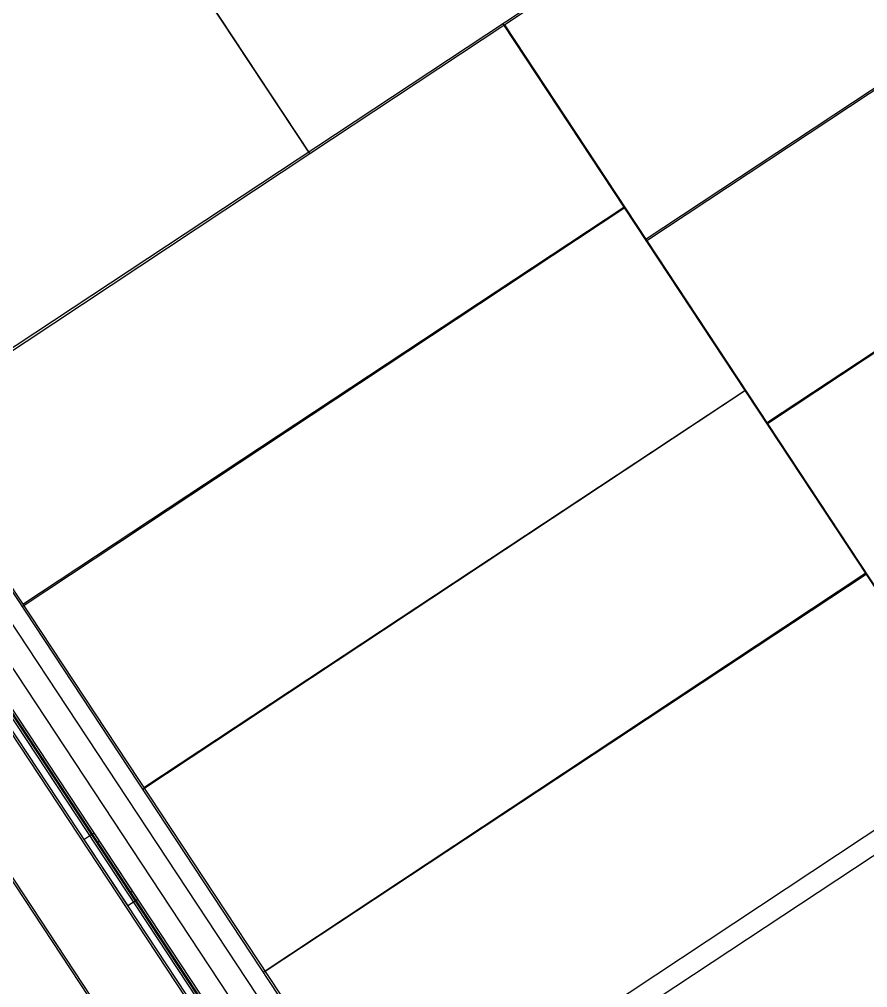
# Model space of a CAD drawing. Header units: metres. Extents: x 302064 to 305578, y 6265466 to 6271990.
# Drawn here: x 302987.43 to 303030.07, y 6265538.35 to 6265587.01 of the extents above; entities that cross this region are included whole.
import ezdxf

# ---------------------------------------------------------------- set-up
doc = ezdxf.new("R2010")
doc.units = ezdxf.units.M
doc.layers.get('0').update_dxf_attribs({"color": 6})
for name, color, linetype in [('BDY', 252, 'Continuous'), ('DEVELOP', 2, 'Continuous'), ('ROAD_KERB', 253, 'Continuous'), ('ROAD_KERB-BACK', 8, 'Continuous'), ('ROAD_KERB-LIP', 8, 'Continuous'), ('XR01255_CC_DES$0$FOOTPATH', 252, 'Continuous'), ('XR01255_CC_DES$0$ROAD_CONTROL', 252, 'Continuous'), ('XR01255_CC_DES$0$ROAD_KERB', 252, 'Continuous'), ('XR01255_CC_DES$0$ROAD_KERB-BACK', 252, 'Continuous'), ('XR01255_CC_DES$0$ROAD_KERB-LIP', 252, 'Continuous'), ('XR01255_CC_LOT_LAYOUT$0$ST1_BDY', 252, 'Continuous'), ('XR01255_CC_LOT_LAYOUT$0$ST1_LOTS', 252, 'Continuous')]:
    doc.layers.add(name, color=color, linetype=linetype)

# ---------------------------------------------------------------- blocks, each defined once
blk = doc.blocks.new('A$C6F1F0823')
at = {"layer": 'BDY'}
for p, q in [((82.721, 118.077), (22.306, 78.181)), ((30.979, 109.506), (42.75, 91.681)), ((89.885, 107.229), (59.677, 87.281)), ((52.514, 98.129), (101.23, 24.356)), ((95.974, 98.008), (65.766, 78.06)), ((10.552, 95.979), (71.022, 4.408)), ((3.882, 91.562), (64.346, 0)), ((58.603, 88.908), (28.395, 68.96)), ((64.692, 79.687), (34.484, 59.739)), ((70.781, 70.466), (40.573, 50.518)), ((77.394, 60.452), (47.186, 40.504))]:
    blk.add_line(p, q, dxfattribs=at)
at = {"layer": 'ROAD_KERB'}
blk.add_line((15.803, 81.676), (67.828, 2.893), dxfattribs=at)
blk.add_lwpolyline([(31.839, 57.393), (34.043, 54.055)], dxfattribs=at)
blk.add_lwpolyline([(31.839, 57.393), (34.043, 54.055)], dxfattribs=at)
blk.add_lwpolyline([(31.839, 57.393), (34.043, 54.055)], dxfattribs=at)
blk.add_lwpolyline([(31.839, 57.393), (34.043, 54.055)], dxfattribs=at)
blk.add_lwpolyline([(31.839, 57.393), (34.043, 54.055)], dxfattribs=at)
blk.add_lwpolyline([(31.839, 57.393), (34.043, 54.055)], dxfattribs=at)
blk.add_lwpolyline([(31.839, 57.393), (34.043, 54.055)], dxfattribs=at)
blk.add_lwpolyline([(31.839, 57.393), (34.043, 54.055)], dxfattribs=at)
blk.add_lwpolyline([(31.839, 57.393), (34.043, 54.055)], dxfattribs=at)
blk.add_lwpolyline([(31.839, 57.393), (34.043, 54.055)], dxfattribs=at)
blk.add_lwpolyline([(31.839, 57.393), (34.043, 54.055)], dxfattribs=at)
blk.add_lwpolyline([(31.839, 57.393), (34.043, 54.055)], dxfattribs=at)
blk.add_lwpolyline([(31.839, 57.393), (34.043, 54.055)], dxfattribs=at)
blk.add_lwpolyline([(31.839, 57.393), (34.043, 54.055)], dxfattribs=at)
blk.add_lwpolyline([(31.839, 57.393), (34.043, 54.055)], dxfattribs=at)
blk.add_lwpolyline([(31.839, 57.393), (34.043, 54.055)], dxfattribs=at)
blk.add_lwpolyline([(31.839, 57.393), (34.043, 54.055)], dxfattribs=at)
blk.add_lwpolyline([(31.839, 57.393), (34.043, 54.055)], dxfattribs=at)
blk.add_lwpolyline([(31.839, 57.393), (34.043, 54.055)], dxfattribs=at)
blk.add_lwpolyline([(31.839, 57.393), (34.043, 54.055)], dxfattribs=at)
blk.add_lwpolyline([(31.839, 57.393), (34.043, 54.055)], dxfattribs=at)
blk.add_lwpolyline([(31.839, 57.393), (34.043, 54.055)], dxfattribs=at)
blk.add_lwpolyline([(31.839, 57.393), (34.043, 54.055)], dxfattribs=at)
blk.add_lwpolyline([(31.839, 57.393), (34.043, 54.055)], dxfattribs=at)
blk.add_lwpolyline([(31.839, 57.393), (34.043, 54.055)], dxfattribs=at)
blk.add_lwpolyline([(31.839, 57.393), (34.043, 54.055)], dxfattribs=at)
blk.add_lwpolyline([(31.839, 57.393), (34.043, 54.055)], dxfattribs=at)
blk.add_lwpolyline([(31.839, 57.393), (34.043, 54.055)], dxfattribs=at)
blk.add_lwpolyline([(31.839, 57.393), (34.043, 54.055)], dxfattribs=at)
blk.add_lwpolyline([(31.839, 57.393), (34.043, 54.055)], dxfattribs=at)
blk.add_lwpolyline([(31.839, 57.393), (34.043, 54.055)], dxfattribs=at)
blk.add_lwpolyline([(31.839, 57.393), (34.043, 54.055)], dxfattribs=at)
blk.add_lwpolyline([(31.839, 57.393), (34.043, 54.055)], dxfattribs=at)
blk.add_lwpolyline([(31.839, 57.393), (34.043, 54.055)], dxfattribs=at)
blk.add_lwpolyline([(31.839, 57.393), (34.043, 54.055)], dxfattribs=at)
blk.add_lwpolyline([(31.839, 57.393), (34.043, 54.055)], dxfattribs=at)
blk.add_lwpolyline([(31.839, 57.393), (34.043, 54.055)], dxfattribs=at)
blk.add_lwpolyline([(31.839, 57.393), (34.043, 54.055)], dxfattribs=at)
blk.add_lwpolyline([(31.839, 57.393), (34.043, 54.055)], dxfattribs=at)
blk.add_lwpolyline([(31.839, 57.393), (34.043, 54.055)], dxfattribs=at)
blk.add_lwpolyline([(31.839, 57.393), (34.043, 54.055)], dxfattribs=at)
blk.add_lwpolyline([(31.839, 57.393), (34.043, 54.055)], dxfattribs=at)
blk.add_lwpolyline([(31.839, 57.393), (34.043, 54.055)], dxfattribs=at)
blk.add_lwpolyline([(31.839, 57.393), (34.043, 54.055)], dxfattribs=at)
blk.add_lwpolyline([(31.839, 57.393), (34.043, 54.055)], dxfattribs=at)
blk.add_lwpolyline([(31.839, 57.393), (34.043, 54.055)], dxfattribs=at)
blk.add_lwpolyline([(31.839, 57.393), (34.043, 54.055)], dxfattribs=at)
blk.add_lwpolyline([(31.839, 57.393), (34.043, 54.055)], dxfattribs=at)
blk.add_lwpolyline([(31.839, 57.393), (34.043, 54.055)], dxfattribs=at)
blk.add_lwpolyline([(31.839, 57.393), (34.043, 54.055)], dxfattribs=at)
at = {"layer": 'ROAD_KERB-BACK'}
blk.add_line((15.928, 81.759), (68.227, 2.562), dxfattribs=at)
for points in [[(31.964, 57.476), (34.168, 54.138)], [(31.964, 57.476), (34.168, 54.138)], [(31.964, 57.476), (34.168, 54.138)], [(31.964, 57.476), (34.168, 54.138)], [(31.964, 57.476), (34.168, 54.138)], [(31.964, 57.476), (34.168, 54.138)], [(31.964, 57.476), (34.168, 54.138)], [(31.964, 57.476), (34.168, 54.138)], [(31.964, 57.476), (34.168, 54.138)], [(31.964, 57.476), (34.168, 54.138)], [(31.964, 57.476), (34.168, 54.138)], [(31.964, 57.476), (34.168, 54.138)], [(31.964, 57.476), (34.168, 54.138)], [(31.964, 57.476), (34.168, 54.138)], [(31.964, 57.476), (34.168, 54.138)], [(31.964, 57.476), (34.168, 54.138)], [(31.964, 57.476), (34.168, 54.138)], [(31.964, 57.476), (34.168, 54.138)], [(31.964, 57.476), (34.168, 54.138)], [(31.964, 57.476), (34.168, 54.138)], [(31.964, 57.476), (34.168, 54.138)], [(31.964, 57.476), (34.168, 54.138)], [(31.964, 57.476), (34.168, 54.138)], [(31.964, 57.476), (34.168, 54.138)], [(31.964, 57.476), (34.168, 54.138)], [(31.964, 57.476), (34.168, 54.138)], [(31.964, 57.476), (34.168, 54.138)], [(31.964, 57.476), (34.168, 54.138)], [(31.964, 57.476), (34.168, 54.138)], [(31.964, 57.476), (34.168, 54.138)], [(31.964, 57.476), (34.168, 54.138)], [(31.964, 57.476), (34.168, 54.138)], [(31.964, 57.476), (34.168, 54.138)], [(31.964, 57.476), (34.168, 54.138)], [(31.964, 57.476), (34.168, 54.138)], [(31.964, 57.476), (34.168, 54.138)], [(31.964, 57.476), (34.168, 54.138)], [(31.964, 57.476), (34.168, 54.138)], [(31.964, 57.476), (34.168, 54.138)], [(31.964, 57.476), (34.168, 54.138)], [(31.964, 57.476), (34.168, 54.138)], [(31.964, 57.476), (34.168, 54.138)], [(31.964, 57.476), (34.168, 54.138)], [(31.964, 57.476), (34.168, 54.138)], [(31.964, 57.476), (34.168, 54.138)], [(31.964, 57.476), (34.168, 54.138)], [(31.964, 57.476), (34.168, 54.138)], [(31.964, 57.476), (34.168, 54.138)], [(31.964, 57.476), (34.168, 54.138)], [(31.964, 57.476), (34.168, 54.138)], [(31.864, 57.409), (32.114, 56.976)], [(31.864, 57.409), (32.114, 56.976)], [(31.864, 57.409), (32.114, 56.976)], [(31.864, 57.409), (32.114, 56.976)], [(31.864, 57.409), (32.114, 56.976)], [(31.864, 57.409), (32.114, 56.976)], [(31.864, 57.409), (32.114, 56.976)], [(31.864, 57.409), (32.114, 56.976)], [(31.864, 57.409), (32.114, 56.976)], [(31.864, 57.409), (32.114, 56.976)], [(31.864, 57.409), (32.114, 56.976)], [(31.864, 57.409), (32.114, 56.976)], [(31.864, 57.409), (32.114, 56.976)], [(31.864, 57.409), (32.114, 56.976)], [(31.864, 57.409), (32.114, 56.976)], [(31.864, 57.409), (32.114, 56.976)], [(31.864, 57.409), (32.114, 56.976)], [(31.864, 57.409), (32.114, 56.976)], [(31.864, 57.409), (32.114, 56.976)], [(31.864, 57.409), (32.114, 56.976)], [(31.864, 57.409), (32.114, 56.976)], [(31.864, 57.409), (32.114, 56.976)], [(31.864, 57.409), (32.114, 56.976)], [(31.864, 57.409), (32.114, 56.976)], [(31.864, 57.409), (32.114, 56.976)], [(31.864, 57.409), (32.114, 56.976)], [(31.864, 57.409), (32.114, 56.976)], [(31.864, 57.409), (32.114, 56.976)], [(31.864, 57.409), (32.114, 56.976)], [(31.864, 57.409), (32.114, 56.976)], [(31.864, 57.409), (32.114, 56.976)], [(31.864, 57.409), (32.114, 56.976)], [(31.864, 57.409), (32.114, 56.976)], [(31.864, 57.409), (32.114, 56.976)], [(31.864, 57.409), (32.114, 56.976)], [(31.864, 57.409), (32.114, 56.976)], [(31.864, 57.409), (32.114, 56.976)], [(31.864, 57.409), (32.114, 56.976)], [(31.864, 57.409), (32.114, 56.976)], [(31.864, 57.409), (32.114, 56.976)], [(31.864, 57.409), (32.114, 56.976)], [(31.864, 57.409), (32.114, 56.976)], [(31.864, 57.409), (32.114, 56.976)], [(31.864, 57.409), (32.114, 56.976)], [(31.864, 57.409), (32.114, 56.976)], [(31.864, 57.409), (32.114, 56.976)], [(31.864, 57.409), (32.114, 56.976)], [(31.864, 57.409), (32.114, 56.976)], [(31.864, 57.409), (32.114, 56.976)], [(31.864, 57.409), (32.114, 56.976)], [(32.114, 56.976), (32.24, 57.058)], [(32.114, 56.976), (32.24, 57.058)], [(32.114, 56.976), (32.24, 57.058)], [(32.114, 56.976), (32.24, 57.058)], [(32.114, 56.976), (32.24, 57.058)], [(32.114, 56.976), (32.24, 57.058)], [(32.114, 56.976), (32.24, 57.058)], [(32.114, 56.976), (32.24, 57.058)], [(32.114, 56.976), (32.24, 57.058)], [(32.114, 56.976), (32.24, 57.058)], [(32.114, 56.976), (32.24, 57.058)], [(32.114, 56.976), (32.24, 57.058)], [(32.114, 56.976), (32.24, 57.058)], [(32.114, 56.976), (32.24, 57.058)], [(32.114, 56.976), (32.24, 57.058)], [(32.114, 56.976), (32.24, 57.058)], [(32.114, 56.976), (32.24, 57.058)], [(32.114, 56.976), (32.24, 57.058)], [(32.114, 56.976), (32.24, 57.058)], [(32.114, 56.976), (32.24, 57.058)], [(32.114, 56.976), (32.24, 57.058)], [(32.114, 56.976), (32.24, 57.058)], [(32.114, 56.976), (32.24, 57.058)], [(32.114, 56.976), (32.24, 57.058)], [(32.114, 56.976), (32.24, 57.058)], [(32.114, 56.976), (32.24, 57.058)], [(32.114, 56.976), (32.24, 57.058)], [(32.114, 56.976), (32.24, 57.058)], [(32.114, 56.976), (32.24, 57.058)], [(32.114, 56.976), (32.24, 57.058)], [(32.114, 56.976), (32.24, 57.058)], [(32.114, 56.976), (32.24, 57.058)], [(32.114, 56.976), (32.24, 57.058)], [(32.114, 56.976), (32.24, 57.058)], [(32.114, 56.976), (32.24, 57.058)], [(32.114, 56.976), (32.24, 57.058)], [(32.114, 56.976), (32.24, 57.058)], [(32.114, 56.976), (32.24, 57.058)], [(32.114, 56.976), (32.24, 57.058)], [(32.114, 56.976), (32.24, 57.058)], [(32.114, 56.976), (32.24, 57.058)], [(32.114, 56.976), (32.24, 57.058)], [(32.114, 56.976), (32.24, 57.058)], [(32.114, 56.976), (32.24, 57.058)], [(32.114, 56.976), (32.24, 57.058)], [(32.114, 56.976), (32.24, 57.058)], [(32.114, 56.976), (32.24, 57.058)], [(32.114, 56.976), (32.24, 57.058)], [(32.114, 56.976), (32.24, 57.058)], [(32.114, 56.976), (32.24, 57.058)], [(33.768, 54.472), (33.893, 54.555)], [(33.768, 54.472), (33.893, 54.555)], [(33.768, 54.472), (33.893, 54.555)], [(33.768, 54.472), (33.893, 54.555)], [(33.768, 54.472), (33.893, 54.555)], [(33.768, 54.472), (33.893, 54.555)], [(33.768, 54.472), (33.893, 54.555)], [(33.768, 54.472), (33.893, 54.555)], [(33.768, 54.472), (33.893, 54.555)], [(33.768, 54.472), (33.893, 54.555)], [(33.768, 54.472), (33.893, 54.555)], [(33.768, 54.472), (33.893, 54.555)], [(33.768, 54.472), (33.893, 54.555)], [(33.768, 54.472), (33.893, 54.555)], [(33.768, 54.472), (33.893, 54.555)], [(33.768, 54.472), (33.893, 54.555)], [(33.768, 54.472), (33.893, 54.555)], [(33.768, 54.472), (33.893, 54.555)], [(33.768, 54.472), (33.893, 54.555)], [(33.768, 54.472), (33.893, 54.555)], [(33.768, 54.472), (33.893, 54.555)], [(33.768, 54.472), (33.893, 54.555)], [(33.768, 54.472), (33.893, 54.555)], [(33.768, 54.472), (33.893, 54.555)], [(33.768, 54.472), (33.893, 54.555)], [(33.768, 54.472), (33.893, 54.555)], [(33.768, 54.472), (33.893, 54.555)], [(33.768, 54.472), (33.893, 54.555)], [(33.768, 54.472), (33.893, 54.555)], [(33.768, 54.472), (33.893, 54.555)], [(33.768, 54.472), (33.893, 54.555)], [(33.768, 54.472), (33.893, 54.555)], [(33.768, 54.472), (33.893, 54.555)], [(33.768, 54.472), (33.893, 54.555)], [(33.768, 54.472), (33.893, 54.555)], [(33.768, 54.472), (33.893, 54.555)], [(33.768, 54.472), (33.893, 54.555)], [(33.768, 54.472), (33.893, 54.555)], [(33.768, 54.472), (33.893, 54.555)], [(33.768, 54.472), (33.893, 54.555)], [(33.768, 54.472), (33.893, 54.555)], [(33.768, 54.472), (33.893, 54.555)], [(33.768, 54.472), (33.893, 54.555)], [(33.768, 54.472), (33.893, 54.555)], [(33.768, 54.472), (33.893, 54.555)], [(33.768, 54.472), (33.893, 54.555)], [(33.768, 54.472), (33.893, 54.555)], [(33.768, 54.472), (33.893, 54.555)], [(33.768, 54.472), (33.893, 54.555)], [(33.768, 54.472), (33.893, 54.555)], [(33.768, 54.472), (34.068, 54.072)], [(33.768, 54.472), (34.068, 54.072)], [(33.768, 54.472), (34.068, 54.072)], [(33.768, 54.472), (34.068, 54.072)], [(33.768, 54.472), (34.068, 54.072)], [(33.768, 54.472), (34.068, 54.072)], [(33.768, 54.472), (34.068, 54.072)], [(33.768, 54.472), (34.068, 54.072)], [(33.768, 54.472), (34.068, 54.072)], [(33.768, 54.472), (34.068, 54.072)], [(33.768, 54.472), (34.068, 54.072)], [(33.768, 54.472), (34.068, 54.072)], [(33.768, 54.472), (34.068, 54.072)], [(33.768, 54.472), (34.068, 54.072)], [(33.768, 54.472), (34.068, 54.072)], [(33.768, 54.472), (34.068, 54.072)], [(33.768, 54.472), (34.068, 54.072)], [(33.768, 54.472), (34.068, 54.072)], [(33.768, 54.472), (34.068, 54.072)], [(33.768, 54.472), (34.068, 54.072)], [(33.768, 54.472), (34.068, 54.072)], [(33.768, 54.472), (34.068, 54.072)], [(33.768, 54.472), (34.068, 54.072)], [(33.768, 54.472), (34.068, 54.072)], [(33.768, 54.472), (34.068, 54.072)], [(33.768, 54.472), (34.068, 54.072)], [(33.768, 54.472), (34.068, 54.072)], [(33.768, 54.472), (34.068, 54.072)], [(33.768, 54.472), (34.068, 54.072)], [(33.768, 54.472), (34.068, 54.072)], [(33.768, 54.472), (34.068, 54.072)], [(33.768, 54.472), (34.068, 54.072)], [(33.768, 54.472), (34.068, 54.072)], [(33.768, 54.472), (34.068, 54.072)], [(33.768, 54.472), (34.068, 54.072)], [(33.768, 54.472), (34.068, 54.072)], [(33.768, 54.472), (34.068, 54.072)], [(33.768, 54.472), (34.068, 54.072)], [(33.768, 54.472), (34.068, 54.072)], [(33.768, 54.472), (34.068, 54.072)], [(33.768, 54.472), (34.068, 54.072)], [(33.768, 54.472), (34.068, 54.072)], [(33.768, 54.472), (34.068, 54.072)], [(33.768, 54.472), (34.068, 54.072)], [(33.768, 54.472), (34.068, 54.072)], [(33.768, 54.472), (34.068, 54.072)], [(33.768, 54.472), (34.068, 54.072)], [(33.768, 54.472), (34.068, 54.072)], [(33.768, 54.472), (34.068, 54.072)], [(33.768, 54.472), (34.068, 54.072)]]:
    blk.add_lwpolyline(points, dxfattribs=at)
at = {"layer": 'ROAD_KERB-LIP'}
blk.add_line((15.428, 81.428), (67.453, 2.645), dxfattribs=at)
for points in [[(31.463, 57.145), (31.964, 57.476)], [(31.463, 57.145), (31.964, 57.476)], [(31.463, 57.145), (31.964, 57.476)], [(31.463, 57.145), (31.964, 57.476)], [(31.463, 57.145), (31.964, 57.476)], [(31.463, 57.145), (31.964, 57.476)], [(31.463, 57.145), (31.964, 57.476)], [(31.463, 57.145), (31.964, 57.476)], [(31.463, 57.145), (31.964, 57.476)], [(31.463, 57.145), (31.964, 57.476)], [(31.463, 57.145), (31.964, 57.476)], [(31.463, 57.145), (31.964, 57.476)], [(31.463, 57.145), (31.964, 57.476)], [(31.463, 57.145), (31.964, 57.476)], [(31.463, 57.145), (31.964, 57.476)], [(31.463, 57.145), (31.964, 57.476)], [(31.463, 57.145), (31.964, 57.476)], [(31.463, 57.145), (31.964, 57.476)], [(31.463, 57.145), (31.964, 57.476)], [(31.463, 57.145), (31.964, 57.476)], [(31.463, 57.145), (31.964, 57.476)], [(31.463, 57.145), (31.964, 57.476)], [(31.463, 57.145), (31.964, 57.476)], [(31.463, 57.145), (31.964, 57.476)], [(31.463, 57.145), (31.964, 57.476)], [(31.463, 57.145), (31.964, 57.476)], [(31.463, 57.145), (31.964, 57.476)], [(31.463, 57.145), (31.964, 57.476)], [(31.463, 57.145), (31.964, 57.476)], [(31.463, 57.145), (31.964, 57.476)], [(31.463, 57.145), (31.964, 57.476)], [(31.463, 57.145), (31.964, 57.476)], [(31.463, 57.145), (31.964, 57.476)], [(31.463, 57.145), (31.964, 57.476)], [(31.463, 57.145), (31.964, 57.476)], [(31.463, 57.145), (31.964, 57.476)], [(31.463, 57.145), (31.964, 57.476)], [(31.463, 57.145), (31.964, 57.476)], [(31.463, 57.145), (31.964, 57.476)], [(31.463, 57.145), (31.964, 57.476)], [(31.463, 57.145), (31.964, 57.476)], [(31.463, 57.145), (31.964, 57.476)], [(31.463, 57.145), (31.964, 57.476)], [(31.463, 57.145), (31.964, 57.476)], [(31.463, 57.145), (31.964, 57.476)], [(31.463, 57.145), (31.964, 57.476)], [(31.463, 57.145), (31.964, 57.476)], [(31.463, 57.145), (31.964, 57.476)], [(31.463, 57.145), (31.964, 57.476)], [(31.463, 57.145), (31.964, 57.476)], [(31.463, 57.145), (33.668, 53.807)], [(31.463, 57.145), (33.668, 53.807)], [(31.463, 57.145), (33.668, 53.807)], [(31.463, 57.145), (33.668, 53.807)], [(31.463, 57.145), (33.668, 53.807)], [(31.463, 57.145), (33.668, 53.807)], [(31.463, 57.145), (33.668, 53.807)], [(31.463, 57.145), (33.668, 53.807)], [(31.463, 57.145), (33.668, 53.807)], [(31.463, 57.145), (33.668, 53.807)], [(31.463, 57.145), (33.668, 53.807)], [(31.463, 57.145), (33.668, 53.807)], [(31.463, 57.145), (33.668, 53.807)], [(31.463, 57.145), (33.668, 53.807)], [(31.463, 57.145), (33.668, 53.807)], [(31.463, 57.145), (33.668, 53.807)], [(31.463, 57.145), (33.668, 53.807)], [(31.463, 57.145), (33.668, 53.807)], [(31.463, 57.145), (33.668, 53.807)], [(31.463, 57.145), (33.668, 53.807)], [(31.463, 57.145), (33.668, 53.807)], [(31.463, 57.145), (33.668, 53.807)], [(31.463, 57.145), (33.668, 53.807)], [(31.463, 57.145), (33.668, 53.807)], [(31.463, 57.145), (33.668, 53.807)], [(31.463, 57.145), (33.668, 53.807)], [(31.463, 57.145), (33.668, 53.807)], [(31.463, 57.145), (33.668, 53.807)], [(31.463, 57.145), (33.668, 53.807)], [(31.463, 57.145), (33.668, 53.807)], [(31.463, 57.145), (33.668, 53.807)], [(31.463, 57.145), (33.668, 53.807)], [(31.463, 57.145), (33.668, 53.807)], [(31.463, 57.145), (33.668, 53.807)], [(31.463, 57.145), (33.668, 53.807)], [(31.463, 57.145), (33.668, 53.807)], [(31.463, 57.145), (33.668, 53.807)], [(31.463, 57.145), (33.668, 53.807)], [(31.463, 57.145), (33.668, 53.807)], [(31.463, 57.145), (33.668, 53.807)], [(31.463, 57.145), (33.668, 53.807)], [(31.463, 57.145), (33.668, 53.807)], [(31.463, 57.145), (33.668, 53.807)], [(31.463, 57.145), (33.668, 53.807)], [(31.463, 57.145), (33.668, 53.807)], [(31.463, 57.145), (33.668, 53.807)], [(31.463, 57.145), (33.668, 53.807)], [(31.463, 57.145), (33.668, 53.807)], [(31.463, 57.145), (33.668, 53.807)], [(31.463, 57.145), (33.668, 53.807)], [(34.168, 54.138), (33.668, 53.807)], [(34.168, 54.138), (33.668, 53.807)], [(34.168, 54.138), (33.668, 53.807)], [(34.168, 54.138), (33.668, 53.807)], [(34.168, 54.138), (33.668, 53.807)], [(34.168, 54.138), (33.668, 53.807)], [(34.168, 54.138), (33.668, 53.807)], [(34.168, 54.138), (33.668, 53.807)], [(34.168, 54.138), (33.668, 53.807)], [(34.168, 54.138), (33.668, 53.807)], [(34.168, 54.138), (33.668, 53.807)], [(34.168, 54.138), (33.668, 53.807)], [(34.168, 54.138), (33.668, 53.807)], [(34.168, 54.138), (33.668, 53.807)], [(34.168, 54.138), (33.668, 53.807)], [(34.168, 54.138), (33.668, 53.807)], [(34.168, 54.138), (33.668, 53.807)], [(34.168, 54.138), (33.668, 53.807)], [(34.168, 54.138), (33.668, 53.807)], [(34.168, 54.138), (33.668, 53.807)], [(34.168, 54.138), (33.668, 53.807)], [(34.168, 54.138), (33.668, 53.807)], [(34.168, 54.138), (33.668, 53.807)], [(34.168, 54.138), (33.668, 53.807)], [(34.168, 54.138), (33.668, 53.807)], [(34.168, 54.138), (33.668, 53.807)], [(34.168, 54.138), (33.668, 53.807)], [(34.168, 54.138), (33.668, 53.807)], [(34.168, 54.138), (33.668, 53.807)], [(34.168, 54.138), (33.668, 53.807)], [(34.168, 54.138), (33.668, 53.807)], [(34.168, 54.138), (33.668, 53.807)], [(34.168, 54.138), (33.668, 53.807)], [(34.168, 54.138), (33.668, 53.807)], [(34.168, 54.138), (33.668, 53.807)], [(34.168, 54.138), (33.668, 53.807)], [(34.168, 54.138), (33.668, 53.807)], [(34.168, 54.138), (33.668, 53.807)], [(34.168, 54.138), (33.668, 53.807)], [(34.168, 54.138), (33.668, 53.807)], [(34.168, 54.138), (33.668, 53.807)], [(34.168, 54.138), (33.668, 53.807)], [(34.168, 54.138), (33.668, 53.807)], [(34.168, 54.138), (33.668, 53.807)], [(34.168, 54.138), (33.668, 53.807)], [(34.168, 54.138), (33.668, 53.807)], [(34.168, 54.138), (33.668, 53.807)], [(34.168, 54.138), (33.668, 53.807)], [(34.168, 54.138), (33.668, 53.807)], [(34.168, 54.138), (33.668, 53.807)]]:
    blk.add_lwpolyline(points, dxfattribs=at)
blk = doc.blocks.new('A$C07AF69C9')
at = {"layer": 'XR01255_CC_DES$0$FOOTPATH'}
for p, q in [((43.45, 113.509), (101.548, 25.436)), ((44.725, 113.755), (102.549, 26.097))]:
    blk.add_line(p, q, dxfattribs=at)
at = {"layer": 'XR01255_CC_DES$0$ROAD_CONTROL'}
blk.add_line((30.694, 122.131), (96.623, 22.188), dxfattribs=at)
at = {"layer": 'XR01255_CC_DES$0$ROAD_KERB'}
blk.add_lwpolyline([(100.379, 24.666), (42.737, 112.046)], dxfattribs=at)
at = {"layer": 'XR01255_CC_DES$0$ROAD_KERB-BACK'}
blk.add_lwpolyline([(100.504, 24.748), (42.862, 112.129)], dxfattribs=at)
at = {"layer": 'XR01255_CC_DES$0$ROAD_KERB-LIP'}
blk.add_lwpolyline([(100.003, 24.418), (42.362, 111.798)], dxfattribs=at)
at = {"layer": 'XR01255_CC_LOT_LAYOUT$0$ST1_BDY'}
for p, q in [((84.971, 120.366), (133.598, 46.65)), ((45.681, 113.94), (103.301, 26.593))]:
    blk.add_line(p, q, dxfattribs=at)
at = {"layer": 'XR01255_CC_LOT_LAYOUT$0$ST1_LOTS'}
for p, q in [((115.268, 140.423), (75.186, 113.888)), ((63.44, 131.693), (75.186, 113.888)), ((122.427, 129.571), (92.129, 109.514)), ((128.484, 120.389), (98.186, 100.332)), ((75.186, 113.888), (54.673, 100.309)), ((91.028, 111.184), (60.73, 91.127)), ((97.085, 102.001), (66.787, 81.944)), ((103.142, 92.819), (72.844, 72.762)), ((109.199, 83.637), (78.901, 63.58))]:
    blk.add_line(p, q, dxfattribs=at)
blk.add_blockref('A$C6F1F0823', (32.368, 22.293))

msp = doc.modelspace()

# ---------------------------------------------------------------- block references
at = {"layer": 'DEVELOP'}
msp.add_blockref('A$C07AF69C9', (302926.842, 6265466.359), dxfattribs=at)

doc.saveas('drawing.dxf')
